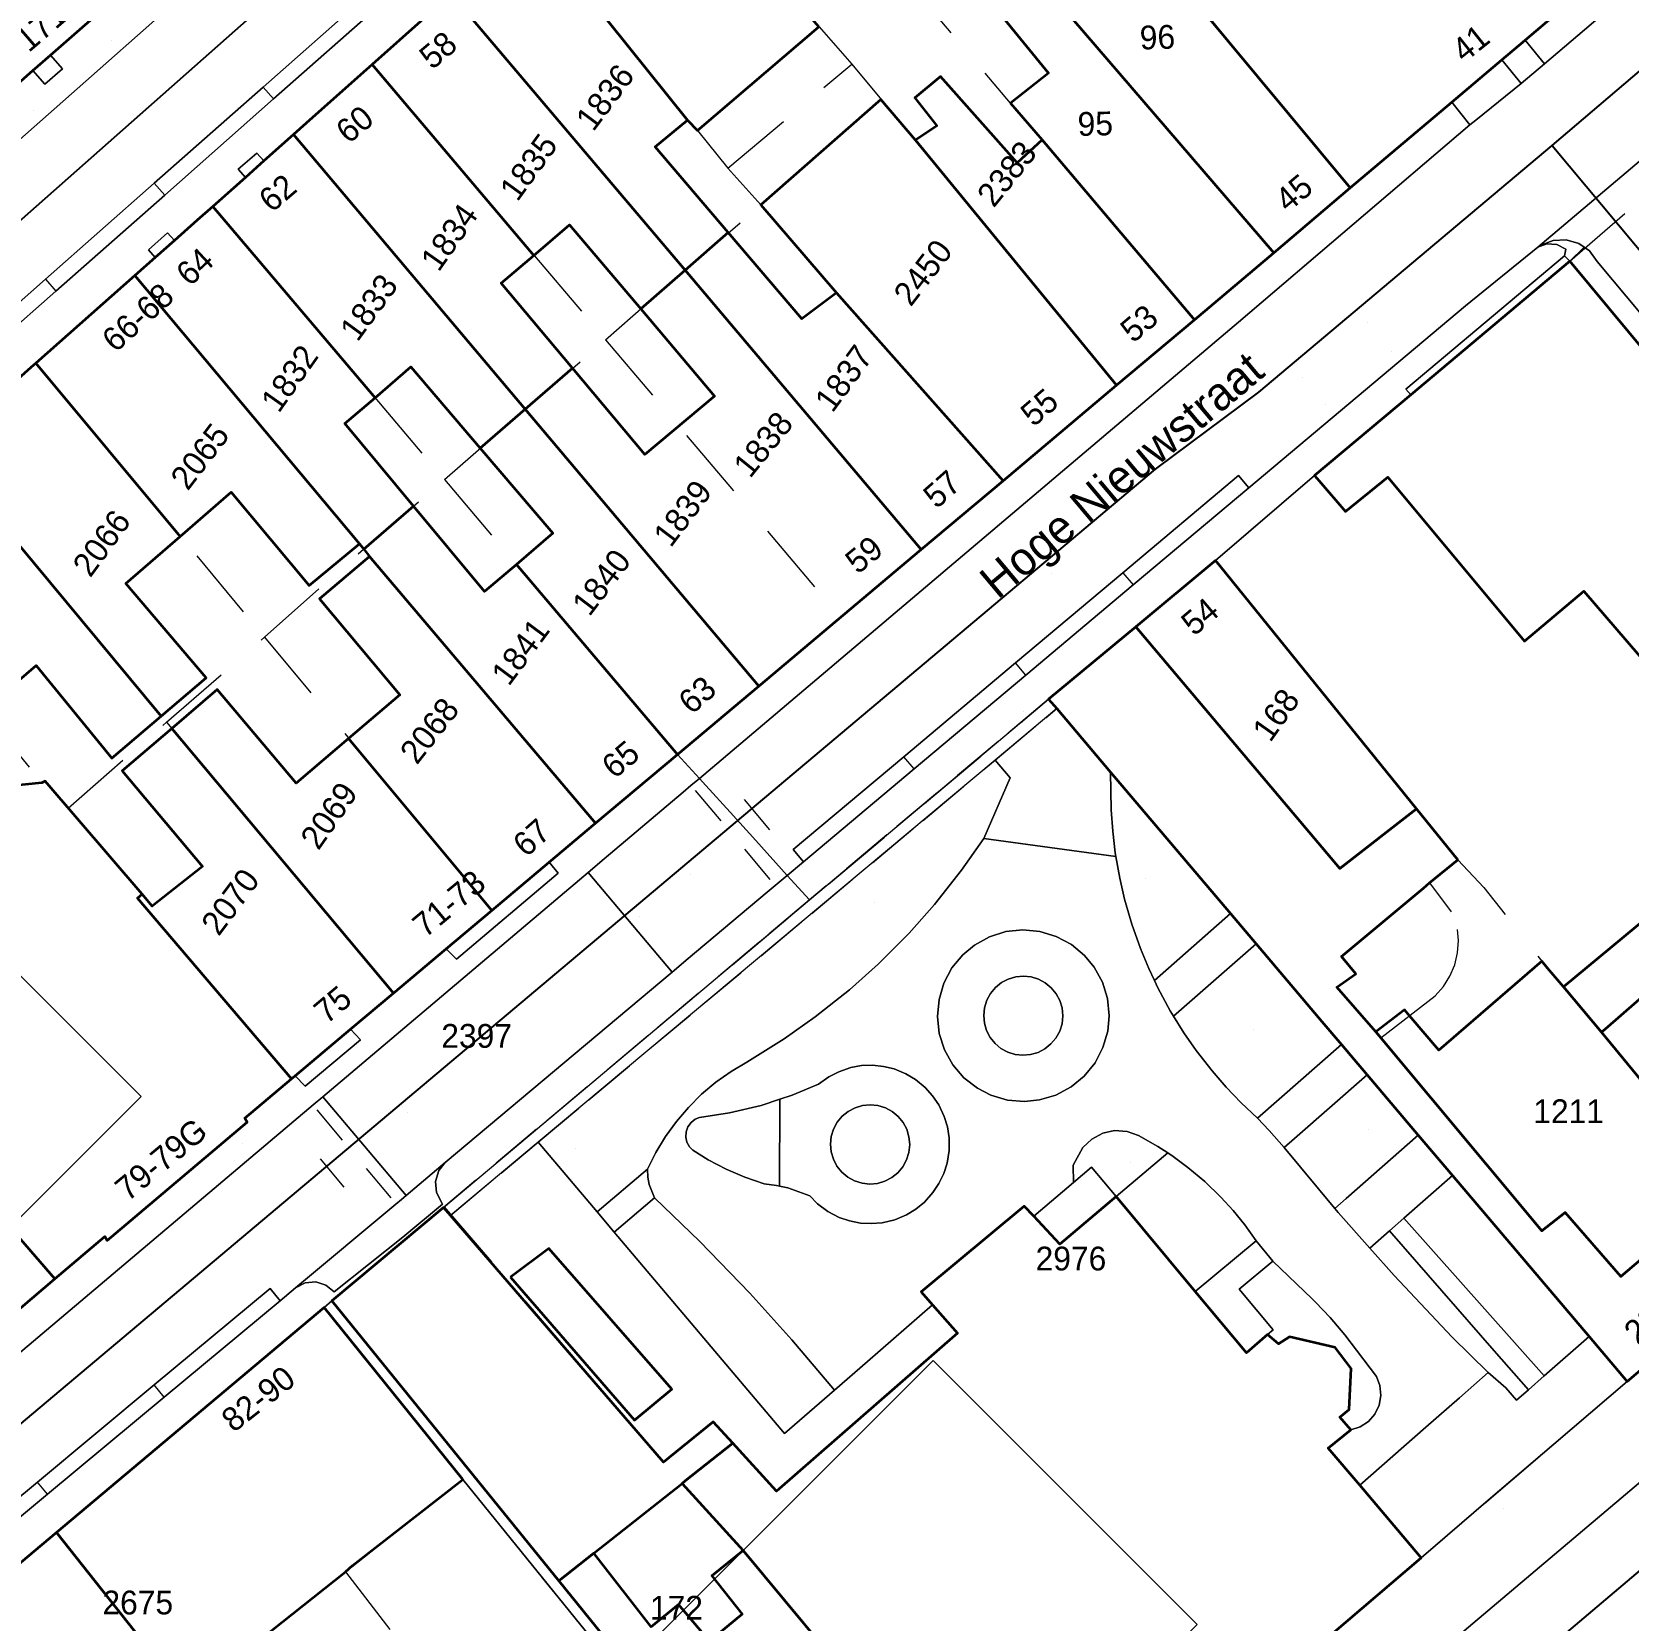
# Model space of a CAD drawing. Header units: metres. Extents: x 0 to 105485, y 0 to 425721.
# Drawn here: x 105068.4 to 105128.8, y 425557.7 to 425617.8 of the extents above; entities that cross this region are included whole.
import ezdxf
from ezdxf.enums import TextEntityAlignment as Align

# ---------------------------------------------------------------- set-up
doc = ezdxf.new("R2010")
doc.units = ezdxf.units.M
doc.header["$MEASUREMENT"] = 0
doc.linetypes.add('IE-TERREINAFSCHEIDING_KUNSTMATIG-SO', pattern=[11, 4, -1, 4, -2])
doc.linetypes.add('KG-PERCEEL-SO', pattern=[19, 5.5, -4, 5.5, -4])
for name, color, linetype, lineweight in [('B-XX-GR-BEPLANTING_CULTUUR_HEESTERS-G', 90, 'Continuous', 18), ('B-XX-GR-BEPLANTING_CULTUUR_ROOS-G', 90, 'Continuous', 18), ('B-XX-GR-BEPLANTING_CULTUUR_VASTE PLANTENVAK-G', 90, 'Continuous', 18), ('B-XX-GR-BOOM-G', 90, 'Continuous', 13), ('B-XX-GR-GROENVOORZIENING-G', 80, 'Continuous', 18), ('B-XX-GR-STRUIK-G', 90, 'Continuous', 13), ('B-XX-IE-MEUBILAIR-G', 7, 'Continuous', 18), ('B-XX-IE-MEUBILAIR_WEGMEUBILAIR-G', 7, 'Continuous', 18), ('B-XX-IE-TERREINAFSCHEIDING_KUNSTMATIG_HEKWERK-G', 20, 'IE-TERREINAFSCHEIDING_KUNSTMATIG-SO', 18), ('B-XX-IE-TERREINAFSCHEIDING_KUNSTMATIG_MUUR-G', 90, 'IE-TERREINAFSCHEIDING_KUNSTMATIG-SO', 18), ('B-XX-KG-GRENS_PERCEEL-G', 150, 'KG-PERCEEL-SO', 18), ('B-XX-KG-GRENS_PERCEEL-T', 150, 'KG-PERCEEL-SO', 18), ('B-XX-OG-BEBOUWING-G', 7, 'Continuous', 35), ('B-XX-OG-BEBOUWING_HUISNUMMER-T', 7, 'Continuous', 18), ('B-XX-OG-BEBOUWING_STRAATNAAM-T', 7, 'Continuous', 18), ('B-XX-OG-BEBOUWING_TRAP-G', 7, 'Continuous', 18), ('B-XX-OG-GRENS-G', 7, 'Continuous', 18), ('B-XX-OG-TERREIN_ERF-G', 7, 'Continuous', 18), ('B-XX-VH-GESLOTENVERHARDING_BETON-G', 10, 'Continuous', 18), ('B-XX-VH-GESLOTENVERHARDING_KUNSTSTOF-G', 10, 'Continuous', 18), ('B-XX-VH-HALFVERHARDING_GRIND-G', 130, 'Continuous', 18), ('B-XX-VH-OPENVERHARDING-G', 90, 'Continuous', 18), ('B-XX-VH-OPENVERHARDING_BETONSTRAATSTEEN-G', 90, 'Continuous', 18), ('B-XX-VH-OPENVERHARDING_TEGEL-G', 90, 'Continuous', 18), ('B-XX-VW-MARKERING-G', 7, 'Continuous', 18)]:
    doc.layers.add(name, color=color, linetype=linetype, lineweight=lineweight)
doc.layers.add('GIS-WEGVAKKEN', color=2, linetype='Continuous')

msp = doc.modelspace()

# ---------------------------------------------------------------- linework, layer by layer
at = {"layer": 'B-XX-GR-BEPLANTING_CULTUUR_HEESTERS-G', "ltscale": 0.5}
for points in [[(105099.332, 425581.545), (105100.414, 425582.511), (105101.584, 425583.685), (105102.547, 425584.769), (105103.574, 425586.07), (105104.414, 425587.273), (105105.414, 425589.567), (105104.841, 425590.236), (105087.539, 425575.772), (105089.772, 425573.131), (105091.681, 425574.745), (105091.995, 425575.376), (105092.359, 425575.979), (105092.772, 425576.551), (105093.229, 425577.087), (105093.729, 425577.585), (105094.268, 425578.039), (105094.842, 425578.449), (105095.439, 425578.806), (105096.848, 425579.679), (105098.034, 425580.514)], [(105110.999, 425575.611), (105110.271, 425576.024), (105109.842, 425576.174), (105109.364, 425576.217), (105108.916, 425576.106), (105108.501, 425575.887), (105108.161, 425575.564), (105107.799, 425574.905), (105107.81, 425574.238), (105108.497, 425574.82), (105109.425, 425573.707), (105111.378, 425575.363)], [(105122.161, 425574.509), (105120.324, 425572.895), (105125.639, 425566.917), (105127.334, 425568.407)]]:
    msp.add_lwpolyline(points, close=True, dxfattribs=at)
at = {"layer": 'B-XX-GR-BEPLANTING_CULTUUR_ROOS-G', "ltscale": 0.5}
for points in [[(105107.38, 425580.853), (105107.295, 425581.134), (105107.157, 425581.393), (105106.971, 425581.62), (105106.744, 425581.807), (105106.486, 425581.946), (105106.205, 425582.032), (105105.913, 425582.061), (105105.621, 425582.033), (105105.34, 425581.949), (105105.081, 425581.812), (105104.853, 425581.627), (105104.666, 425581.401), (105104.526, 425581.143), (105104.439, 425580.862), (105104.409, 425580.571), (105104.436, 425580.278), (105104.519, 425579.997), (105104.655, 425579.737), (105104.84, 425579.509), (105105.065, 425579.321), (105105.323, 425579.18), (105105.603, 425579.093), (105105.895, 425579.061), (105106.187, 425579.087), (105106.469, 425579.17), (105106.729, 425579.305), (105106.958, 425579.489), (105107.146, 425579.714), (105107.288, 425579.971), (105107.376, 425580.251), (105107.409, 425580.561)], [(105101.579, 425575.977), (105101.494, 425576.258), (105101.356, 425576.517), (105101.17, 425576.744), (105100.943, 425576.931), (105100.685, 425577.069), (105100.404, 425577.155), (105100.112, 425577.185), (105099.82, 425577.157), (105099.539, 425577.073), (105099.279, 425576.936), (105099.052, 425576.751), (105098.864, 425576.525), (105098.725, 425576.267), (105098.638, 425575.986), (105098.607, 425575.694), (105098.634, 425575.402), (105098.718, 425575.121), (105098.854, 425574.861), (105099.039, 425574.633), (105099.264, 425574.445), (105099.522, 425574.304), (105099.802, 425574.217), (105100.093, 425574.185), (105100.386, 425574.211), (105100.667, 425574.293), (105100.928, 425574.429), (105101.157, 425574.613), (105101.345, 425574.838), (105101.486, 425575.095), (105101.575, 425575.375), (105101.607, 425575.685)]]:
    msp.add_lwpolyline(points, close=True, dxfattribs=at)
at = {"layer": 'B-XX-GR-BEPLANTING_CULTUUR_VASTE PLANTENVAK-G', "ltscale": 0.5}
for points in [[(105109.218, 425589.779), (105109.241, 425588.359), (105109.298, 425587.544), (105109.395, 425586.733), (105109.42, 425586.59), (105109.564, 425585.767), (105109.748, 425584.971), (105110.019, 425584.028), (105110.346, 425583.104), (105110.659, 425582.349), (105110.873, 425581.896), (105113.754, 425584.428)], [(105117.214, 425580.346), (105114.724, 425583.284), (105111.603, 425580.541), (105111.991, 425579.915), (105112.458, 425579.244), (105113.061, 425578.471), (105113.598, 425577.854), (105113.875, 425577.566), (105114.164, 425577.265), (105114.784, 425576.68), (105117.957, 425579.469)], [(105120.868, 425576.036), (105118.928, 425578.324), (105116.177, 425575.907), (105115.793, 425575.57), (105117.71, 425573.261), (105118.136, 425573.635)], [(105096.685, 425577.393), (105095.989, 425577.164), (105094.788, 425576.878), (105093.643, 425576.7), (105093.488, 425576.637), (105093.327, 425576.516), (105093.208, 425576.354), (105093.138, 425576.165), (105093.124, 425575.965), (105093.168, 425575.768), (105093.265, 425575.592), (105093.394, 425575.461), (105093.974, 425575.103), (105094.658, 425574.745), (105095.366, 425574.439), (105096.096, 425574.186), (105096.56, 425574.13), (105096.678, 425574.104)], [(105113.385, 425573.693), (105112.784, 425574.275), (105112.143, 425574.814), (105111.583, 425575.229), (105111.378, 425575.363), (105109.425, 425573.707), (105112.42, 425570.116), (105114.724, 425572.037), (105114.294, 425572.636), (105113.855, 425573.177)], [(105095.554, 425570.051), (105093.661, 425572.007), (105091.945, 425573.658), (105090.418, 425572.367), (105096.866, 425564.739), (105098.755, 425566.377), (105097.149, 425568.283)], [(105120.324, 425572.895), (105119.781, 425572.418), (105123.744, 425567.871), (105125.037, 425566.388), (105125.639, 425566.917)], [(105116.977, 425569.705), (105116.855, 425569.831), (105115.364, 425571.269), (105114.089, 425570.205), (105115.37, 425568.669), (105115.156, 425568.484), (105115.576, 425568.13), (105115.99, 425568.401), (105117.721, 425567.999), (105118.323, 425567.2), (105118.246, 425565.65), (105117.892, 425565.35), (105118.312, 425564.877), (105118.668, 425564.989), (105118.982, 425565.192), (105119.228, 425565.473), (105119.39, 425565.81), (105119.454, 425566.178), (105119.417, 425566.549), (105119.282, 425566.897), (105119.047, 425567.205), (105118.527, 425567.892), (105118.087, 425568.475), (105117.53, 425569.133)]]:
    msp.add_lwpolyline(points, close=True, dxfattribs=at)
at = {"layer": 'B-XX-GR-BOOM-G', "color": 0, "true_color": 0x604a38}
for points in [[(105110.529, 425585.754, 3.464), (105110.529, 425585.754, 6.264)], [(105100.274, 425584.853, 3.758), (105100.274, 425584.853, 6.558)], [(105114.621, 425580.03, 3.335), (105114.621, 425580.03, 6.135)], [(105119, 425576.233, 3.411), (105119, 425576.233, 6.211)], [(105088.942, 425575.532, 3.637), (105088.942, 425575.532, 6.437)], [(105109.956, 425575.013, 3.392), (105109.956, 425575.013, 6.192)], [(105124.861, 425567.92, 3.135), (105124.861, 425567.92, 5.935)]]:
    msp.add_polyline3d(points, dxfattribs=at)
at = {"layer": 'B-XX-GR-GROENVOORZIENING-G', "ltscale": 0.5}
for points in [[(105109.094, 425581.206), (105108.903, 425581.825), (105108.593, 425582.394), (105108.227, 425582.839), (105107.729, 425583.254), (105107.159, 425583.561), (105106.539, 425583.75), (105105.894, 425583.811), (105105.249, 425583.744), (105104.631, 425583.55), (105104.064, 425583.237), (105103.62, 425582.869), (105103.208, 425582.369), (105102.903, 425581.798), (105102.718, 425581.177), (105102.659, 425580.532), (105102.729, 425579.888), (105102.926, 425579.27), (105103.241, 425578.704), (105103.663, 425578.212), (105104.174, 425577.813), (105104.686, 425577.55), (105105.308, 425577.367), (105105.953, 425577.312), (105106.526, 425577.371), (105107.147, 425577.556), (105107.718, 425577.862), (105108.218, 425578.274), (105108.626, 425578.778), (105108.925, 425579.352), (105109.105, 425579.975), (105109.159, 425580.561)], [(105107.376, 425580.251), (105107.288, 425579.971), (105107.146, 425579.714), (105106.958, 425579.489), (105106.729, 425579.305), (105106.469, 425579.17), (105106.187, 425579.087), (105105.895, 425579.061), (105105.603, 425579.093), (105105.323, 425579.18), (105105.065, 425579.321), (105104.84, 425579.509), (105104.655, 425579.737), (105104.519, 425579.997), (105104.436, 425580.278), (105104.409, 425580.571), (105104.439, 425580.862), (105104.526, 425581.143), (105104.666, 425581.401), (105104.853, 425581.627), (105105.081, 425581.812), (105105.34, 425581.949), (105105.621, 425582.033), (105105.913, 425582.061), (105106.205, 425582.032), (105106.486, 425581.946), (105106.744, 425581.807), (105106.971, 425581.62), (105107.157, 425581.393), (105107.295, 425581.134), (105107.38, 425580.853), (105107.409, 425580.561)], [(105102.717, 425574.204), (105102.896, 425574.579), (105103.022, 425574.975), (105103.098, 425575.453), (105103.097, 425575.937), (105103.033, 425576.348), (105102.914, 425576.746), (105102.706, 425577.184), (105102.475, 425577.528), (105102.197, 425577.837), (105101.824, 425578.146), (105101.467, 425578.359), (105101.019, 425578.543), (105100.616, 425578.642), (105100.202, 425578.684), (105099.787, 425578.668), (105099.378, 425578.595), (105098.919, 425578.44), (105098.55, 425578.249), (105098.158, 425577.965), (105097.161, 425577.55), (105096.685, 425577.393), (105096.678, 425574.104), (105096.995, 425574.036), (105097.83, 425573.733), (105098.121, 425573.437), (105098.509, 425573.146), (105098.938, 425572.922), (105099.331, 425572.787), (105099.739, 425572.708), (105100.153, 425572.685), (105100.567, 425572.72), (105101.039, 425572.833), (105101.485, 425573.02), (105101.84, 425573.236), (105102.162, 425573.499), (105102.487, 425573.858)], [(105100.386, 425574.211), (105100.093, 425574.185), (105099.802, 425574.217), (105099.522, 425574.304), (105099.264, 425574.445), (105099.039, 425574.633), (105098.854, 425574.861), (105098.718, 425575.121), (105098.634, 425575.402), (105098.607, 425575.694), (105098.638, 425575.986), (105098.725, 425576.267), (105098.864, 425576.525), (105099.052, 425576.751), (105099.279, 425576.936), (105099.539, 425577.073), (105099.82, 425577.157), (105100.112, 425577.185), (105100.404, 425577.155), (105100.685, 425577.069), (105100.943, 425576.931), (105101.17, 425576.744), (105101.356, 425576.517), (105101.494, 425576.258), (105101.579, 425575.977), (105101.607, 425575.685), (105101.575, 425575.375), (105101.486, 425575.095), (105101.345, 425574.838), (105101.157, 425574.613), (105100.928, 425574.429), (105100.667, 425574.293)], [(105119.781, 425572.418), (105119.032, 425571.76), (105119.959, 425570.715), (105122.156, 425568.39), (105123.513, 425567.046), (105124.184, 425566.463), (105124.587, 425565.993), (105125.037, 425566.388), (105123.744, 425567.871)]]:
    msp.add_lwpolyline(points, close=True, dxfattribs=at)
at = {"layer": 'B-XX-GR-STRUIK-G', "ltscale": 0.5}
for points in [[(105069.07, 425616.934), (105068.405, 425616.35), (105068.857, 425615.835), (105069.522, 425616.42)], [(105073.763, 425609.92), (105073.507, 425610.207), (105072.775, 425609.563), (105073.035, 425609.271)], [(105087.96, 425586.375), (105085.783, 425584.545), (105084.054, 425583.091), (105084.439, 425582.697), (105088.296, 425585.961)], [(105080.435, 425580.049), (105078.331, 425578.28), (105078.709, 425577.887), (105080.81, 425579.641)]]:
    msp.add_lwpolyline(points, close=True, dxfattribs=at)
at = {"layer": 'B-XX-IE-MEUBILAIR-G', "color": 0, "true_color": 0x604a38}
for points in [[(105071.398, 425617.479, 3.639), (105071.398, 425617.479, 6.639)], [(105124.79, 425615.882, 3.297), (105124.79, 425615.882, 4.797)], [(105068.442, 425614.845, 3.763), (105068.442, 425614.845, 6.763)], [(105126.034, 425613.444, 3.324), (105126.034, 425613.444, 4.824)], [(105124.863, 425609.247, 3.26), (105124.863, 425609.247, 4.76)], [(105114.062, 425606.819, 3.335), (105114.062, 425606.819, 4.835)], [(105118.938, 425606.802, 3.322), (105118.938, 425606.802, 6.322)], [(105119.838, 425605.73, 3.371), (105119.838, 425605.73, 6.371)], [(105116.489, 425604.745, 3.315), (105116.489, 425604.745, 6.315)], [(105117.357, 425603.712, 3.327), (105117.357, 425603.712, 6.327)], [(105117.26, 425602.894, 3.32), (105117.26, 425602.894, 4.82)], [(105104.548, 425598.792, 3.46), (105104.548, 425598.792, 4.96)], [(105106.879, 425594.18, 3.477), (105106.879, 425594.18, 4.977)], [(105105.914, 425592.092, 3.454), (105105.914, 425592.092, 4.954)], [(105090.998, 425587.309, 3.666), (105090.998, 425587.309, 5.166)], [(105091.357, 425584.325, 3.634), (105091.357, 425584.325, 5.134)], [(105086.032, 425584.103, 3.742), (105086.032, 425584.103, 5.242)], [(105094.379, 425583.696, 3.624), (105094.379, 425583.696, 5.124)], [(105081.859, 425579.579, 3.731), (105081.859, 425579.579, 5.231)], [(105076.33, 425575.73, 3.735), (105076.33, 425575.73, 5.235)], [(105076.042, 425575.068, 3.761), (105076.042, 425575.068, 6.761)], [(105082.616, 425573.817, 3.631), (105082.616, 425573.817, 5.131)], [(105070.156, 425563.443, 3.88), (105070.156, 425563.443, 5.38)], [(105124.111, 425561.906, 2.965), (105124.111, 425561.906, 5.965)]]:
    msp.add_polyline3d(points, dxfattribs=at)
at = {"layer": 'B-XX-IE-MEUBILAIR_WEGMEUBILAIR-G', "color": 0, "true_color": 0x604a38}
for points in [[(105106.98, 425597.304, 3.471), (105106.98, 425597.304, 4.971)], [(105093.3, 425585.9, 3.633), (105093.3, 425585.9, 5.133)], [(105086.678, 425580.7, 3.673), (105086.678, 425580.7, 5.173)], [(105082.6, 425576.9, 3.713), (105082.6, 425576.9, 5.213)]]:
    msp.add_polyline3d(points, dxfattribs=at)
at = {"layer": 'B-XX-IE-TERREINAFSCHEIDING_KUNSTMATIG_HEKWERK-G', "ltscale": 0.5, "flags": 128}
for points in [[(105093.486, 425589.088), (105094.451, 425587.939)], [(105095.338, 425588.749), (105096.302, 425587.6)], [(105095.351, 425586.866), (105096.315, 425585.718)], [(105079.156, 425576.996), (105080.121, 425575.847)], [(105079.278, 425575.14), (105080.178, 425574.067)], [(105081.021, 425574.775), (105081.953, 425573.664)]]:
    msp.add_lwpolyline(points, dxfattribs=at)
at = {"layer": 'B-XX-IE-TERREINAFSCHEIDING_KUNSTMATIG_HEKWERK-G', "color": 0, "ltscale": 0.5, "true_color": 0x8c7868}
for points in [[(105093.486, 425589.088, 3.621), (105094.451, 425587.939, 3.598)], [(105095.338, 425588.749, 3.59), (105096.302, 425587.6, 3.575)], [(105095.351, 425586.866, 3.624), (105096.315, 425585.718, 3.617)], [(105079.156, 425576.996, 3.754), (105080.121, 425575.847, 3.719)], [(105079.278, 425575.14, 3.717), (105080.178, 425574.067, 3.679)], [(105081.021, 425574.775, 3.701), (105081.953, 425573.664, 3.628)]]:
    msp.add_polyline3d(points, dxfattribs=at)
at = {"layer": 'B-XX-IE-TERREINAFSCHEIDING_KUNSTMATIG_MUUR-G', "ltscale": 0.5}
msp.add_lwpolyline([(105104.841, 425590.236), (105107.176, 425592.188), (105106.869, 425592.55), (105097.814, 425584.943), (105083.952, 425573.298), (105084.215, 425572.993), (105087.539, 425575.772)], close=True, dxfattribs=at)
at = {"layer": 'B-XX-KG-GRENS_PERCEEL-G', "ltscale": 0.5, "flags": 128}
for points in [[(105087.235, 425621.913), (105093.19, 425614.476), (105093.574, 425614.079), (105094.724, 425612.658)], [(105104.782, 425621.79), (105115.4, 425609.453)], [(105111.439, 425620.197), (105118.296, 425611.904)], [(105112.394, 425606.916), (105105.431, 425615.123), (105101.861, 425619.348), (105102.171, 425619.61)], [(105081.254, 425616.589), (105084.249, 425619.255)], [(105084.249, 425619.255), (105093.1, 425608.791)], [(105118.296, 425611.904), (105126.586, 425618.921)], [(105067.618, 425615.658), (105070.746, 425618.407)], [(105098.179, 425618.015), (105099.418, 425616.599)], [(105078.269, 425613.931), (105081.254, 425616.589)], [(105081.254, 425616.589), (105090.09, 425606.162)], [(105094.724, 425612.658), (105099.418, 425616.599)], [(105099.418, 425616.599), (105103.988, 425611.086), (105109.444, 425604.436)], [(105075.212, 425611.21), (105078.269, 425613.931)], [(105078.269, 425613.931), (105087.04, 425603.531)], [(105094.724, 425612.658), (105095.965, 425611.265)], [(105126.611, 425609.136), (105130.129, 425612.202)], [(105115.4, 425609.453), (105118.296, 425611.904)], [(105072.27, 425608.59), (105075.212, 425611.21)], [(105075.212, 425611.21), (105083.992, 425600.862)], [(105093.1, 425608.791), (105095.965, 425611.265)], [(105095.965, 425611.265), (105098.831, 425607.933)], [(105112.394, 425606.916), (105113.635, 425607.959), (105115.4, 425609.453)], [(105116.941, 425601.016), (105126.611, 425609.136)], [(105126.611, 425609.136), (105138.522, 425594.792), (105138.908, 425594.885), (105139.51, 425594.205), (105139.454, 425593.728), (105144.958, 425587.103), (105145.375, 425587.107), (105145.946, 425586.426), (105145.89, 425586.009), (105148.297, 425583.111)], [(105068.523, 425605.267), (105069.97, 425606.543), (105072.27, 425608.59)], [(105072.27, 425608.59), (105080.921, 425598.229)], [(105090.09, 425606.162), (105093.1, 425608.791)], [(105093.1, 425608.791), (105102.043, 425598.214)], [(105098.831, 425607.933), (105105.143, 425600.82)], [(105109.444, 425604.436), (105112.394, 425606.916)], [(105087.04, 425603.531), (105090.09, 425606.162)], [(105090.09, 425606.162), (105098.984, 425595.642)], [(105064.84, 425602.02), (105068.523, 425605.267)], [(105068.523, 425605.267), (105077.175, 425594.897)], [(105105.143, 425600.82), (105109.444, 425604.436)], [(105083.992, 425600.862), (105087.04, 425603.531)], [(105087.04, 425603.531), (105095.895, 425593.045)], [(105064.84, 425602.02), (105073.459, 425591.672)], [(105080.921, 425598.229), (105083.992, 425600.862)], [(105083.992, 425600.862), (105092.816, 425590.457)], [(105102.043, 425598.214), (105105.143, 425600.82)], [(105113.186, 425597.798), (105116.941, 425601.016)], [(105077.175, 425594.897), (105080.921, 425598.229)], [(105080.921, 425598.229), (105089.711, 425587.847)], [(105098.984, 425595.642), (105102.043, 425598.214)], [(105110.168, 425595.291), (105113.186, 425597.798)], [(105113.186, 425597.798), (105120.802, 425588.395)], [(105095.895, 425593.045), (105098.984, 425595.642)], [(105106.869, 425592.55), (105110.168, 425595.291)], [(105110.168, 425595.291), (105117.898, 425586.135), (105120.802, 425588.395)], [(105073.459, 425591.672), (105077.175, 425594.897)], [(105077.175, 425594.897), (105085.783, 425584.545)], [(105092.816, 425590.457), (105095.895, 425593.045)], [(105083.981, 425573.323), (105106.869, 425592.55)], [(105066.51, 425592.09), (105068.748, 425589.384), (105068.867, 425589.443), (105069.741, 425588.425)], [(105069.741, 425588.425), (105073.459, 425591.672)], [(105073.459, 425591.672), (105082.056, 425581.411)], [(105089.711, 425587.847), (105092.816, 425590.457)], [(105069.741, 425588.425), (105072.538, 425585.167)], [(105120.802, 425588.395), (105122.362, 425586.469)], [(105085.783, 425584.545), (105089.711, 425587.847)], [(105122.362, 425586.469), (105121.297, 425585.597), (105122.226, 425584.325)], [(105122.362, 425586.469), (105123.354, 425585.412), (105125.55, 425582.625)], [(105072.538, 425585.167), (105072.36, 425585.011), (105078.201, 425578.171)], [(105082.056, 425581.411), (105085.783, 425584.545)], [(105121.511, 425581.311), (105121.819, 425581.662), (105122.067, 425582.057), (105122.247, 425582.488), (105122.355, 425582.943), (105122.387, 425583.408), (105122.344, 425583.873), (105122.226, 425584.325)], [(105125.55, 425582.625), (105126.362, 425581.649)], [(105078.201, 425578.171), (105082.056, 425581.411)], [(105119.451, 425579.722), (105121.511, 425581.311)], [(105126.362, 425581.649), (105127.806, 425579.934)], [(105119.451, 425579.722), (105125.546, 425572.411), (105126.433, 425573.103), (105128.538, 425570.679), (105129.632, 425571.611), (105131.715, 425569.213)], [(105127.806, 425579.934), (105134.604, 425571.682)], [(105066.739, 425568.474), (105071.131, 425572.201), (105071.221, 425572.052), (105076.515, 425576.529), (105076.425, 425576.678), (105078.201, 425578.171)], [(105079.411, 425569.491), (105083.981, 425573.323)], [(105083.981, 425573.323), (105092.928, 425562.91), (105095.302, 425560.309), (105106.161, 425547.216)], [(105061.979, 425554.838), (105074.002, 425564.957), (105079.411, 425569.491)], [(105079.411, 425569.491), (105084.679, 425562.99)], [(105128.778, 425566.704), (105131.715, 425569.213)], [(105106.161, 425547.216), (105106.278, 425547.327), (105106.428, 425547.239), (105107.02, 425547.661), (105106.84, 425547.868), (105111.749, 425551.929), (105111.899, 425551.87), (105112.372, 425552.291), (105112.491, 425552.262), (105115.004, 425554.397), (105114.824, 425554.634), (105115.475, 425555.146), (105115.355, 425555.234), (105128.778, 425566.704)], [(105080.241, 425559.499), (105084.679, 425562.99)], [(105084.679, 425562.99), (105100.562, 425543.389)], [(105077.348, 425557.202), (105080.241, 425559.499)], [(105080.241, 425559.499), (105086.894, 425550.859), (105095.498, 425540.21)]]:
    msp.add_lwpolyline(points, dxfattribs=at)
at = {"layer": 'B-XX-OG-BEBOUWING-G', "ltscale": 0.5}
for points in [[(105113.291, 425634.439), (105109.008, 425630.767), (105116.172, 425621.933), (105112.484, 425618.888), (105118.293, 425611.907), (105122.132, 425615.155), (105124.036, 425616.766), (105124.916, 425617.511), (105126.585, 425618.923)], [(105064.611, 425626.206), (105063.117, 425624.939), (105060.908, 425627.586), (105059.84, 425628.863), (105058.303, 425627.599), (105058.764, 425626.987), (105067.618, 425615.658), (105068.405, 425616.35), (105069.07, 425616.934), (105070.683, 425618.352), (105070.746, 425618.407)], [(105091.501, 425625.711), (105087.622, 425622.258), (105087.235, 425621.913), (105093.19, 425614.476), (105093.577, 425614.09), (105098.163, 425618.013)], [(105087.235, 425621.913), (105086.937, 425621.647), (105085.716, 425620.56), (105085.043, 425619.961), (105084.249, 425619.255), (105093.1, 425608.789), (105094.736, 425610.217), (105091.97, 425613.462), (105093.19, 425614.476)], [(105112.484, 425618.888), (105111.439, 425620.197), (105109.982, 425618.974), (105108.041, 425621.264), (105106.429, 425619.879), (105115.397, 425609.457), (105118.293, 425611.907)], [(105112.394, 425606.916), (105115.397, 425609.457), (105106.429, 425619.879), (105104.948, 425618.607), (105106.859, 425616.258), (105105.431, 425615.123), (105106.625, 425613.725)], [(105084.249, 425619.255), (105081.254, 425616.589), (105087.377, 425609.354), (105088.728, 425610.507), (105091.423, 425607.326), (105093.1, 425608.789)], [(105081.254, 425616.589), (105081.019, 425616.379), (105078.988, 425614.571), (105078.269, 425613.93), (105087.046, 425603.531), (105088.835, 425605.082), (105086.141, 425608.298), (105087.377, 425609.354)], [(105106.625, 425613.725), (105105.673, 425612.86), (105102.778, 425616.131), (105101.796, 425615.325), (105102.632, 425614.255), (105101.829, 425613.717), (105109.444, 425604.436), (105112.394, 425606.916)], [(105101.829, 425613.717), (105100.516, 425615.264), (105095.965, 425611.264), (105098.831, 425607.933), (105105.143, 425600.82), (105109.444, 425604.436)], [(105078.269, 425613.93), (105077.148, 425612.932), (105076.449, 425612.31), (105076.007, 425611.917), (105075.212, 425611.21), (105081.359, 425603.964), (105082.721, 425605.135), (105085.344, 425602.056), (105087.046, 425603.531)], [(105075.212, 425611.21), (105074.63, 425610.691), (105073.763, 425609.92), (105073.035, 425609.271), (105072.27, 425608.59), (105080.766, 425598.43), (105080.93, 425598.229), (105082.815, 425599.863), (105080.222, 425602.986), (105081.359, 425603.964)], [(105098.831, 425607.933), (105097.522, 425606.948), (105094.736, 425610.217), (105093.1, 425608.789), (105102.043, 425598.214), (105105.143, 425600.82)], [(105072.27, 425608.59), (105068.517, 425605.274), (105073.982, 425598.714), (105075.908, 425600.387), (105078.863, 425596.848), (105080.766, 425598.43)], [(105102.043, 425598.214), (105093.1, 425608.789), (105091.423, 425607.326), (105094.22, 425604.023), (105091.573, 425601.814), (105088.835, 425605.082), (105087.046, 425603.531), (105095.895, 425593.045)], [(105068.517, 425605.274), (105068.328, 425605.107), (105066.521, 425603.511), (105064.837, 425602.023), (105073.267, 425591.906), (105074.967, 425593.356), (105071.922, 425596.925), (105073.982, 425598.714)], [(105087.046, 425603.531), (105085.344, 425602.056), (105088.093, 425598.83), (105086.713, 425597.652), (105092.816, 425590.457), (105095.895, 425593.045)], [(105064.837, 425602.023), (105060.944, 425598.583), (105061.051, 425598.458), (105061.806, 425597.576), (105063.806, 425595.243), (105066.484, 425592.064), (105066.51, 425592.09), (105068.532, 425593.821), (105071.398, 425590.312), (105073.267, 425591.906)], [(105081.154, 425597.954), (105089.711, 425587.847), (105092.816, 425590.457), (105086.713, 425597.652), (105085.506, 425596.621), (105082.815, 425599.863), (105080.93, 425598.229)], [(105081.154, 425597.954), (105079.251, 425596.342), (105082.295, 425592.713), (105080.355, 425591.061), (105085.783, 425584.545), (105087.96, 425586.375), (105089.711, 425587.847)], [(105113.361, 425597.581), (105113.186, 425597.798), (105110.168, 425595.291), (105117.898, 425586.135), (105120.802, 425588.395)], [(105080.355, 425591.061), (105078.369, 425589.37), (105075.385, 425592.91), (105073.659, 425591.436), (105082.056, 425581.411), (105084.054, 425583.091), (105085.783, 425584.545)], [(105073.659, 425591.436), (105071.786, 425589.836), (105074.83, 425586.207), (105072.926, 425584.714), (105072.538, 425585.167), (105072.36, 425585.011), (105078.201, 425578.171), (105078.331, 425578.28), (105080.435, 425580.049), (105082.056, 425581.411)], [(105078.201, 425578.171), (105072.36, 425585.011), (105072.538, 425585.167), (105068.867, 425589.443), (105068.748, 425589.384), (105066.753, 425589.172), (105065.414, 425588.127), (105065.001, 425586.101), (105065.269, 425585.744), (105063.99, 425584.758), (105063.781, 425584.996), (105061.816, 425584.933), (105060.507, 425584.008), (105060.034, 425581.922), (105060.332, 425581.595), (105059.954, 425581.298), (105069.238, 425570.595), (105071.131, 425572.201), (105071.221, 425572.052), (105076.515, 425576.529), (105076.425, 425576.678)], [(105125.55, 425582.625), (105121.648, 425579.257), (105120.535, 425580.558), (105120.343, 425580.783), (105119.26, 425579.952), (105125.546, 425572.411), (105126.433, 425573.103), (105128.538, 425570.679), (105129.632, 425571.611), (105131.715, 425569.213), (105134.604, 425571.682), (105130.154, 425577.084), (105127.806, 425579.934), (105126.362, 425581.649), (105125.766, 425582.366)], [(105069.238, 425570.595), (105059.954, 425581.298), (105057.438, 425579.317), (105060.109, 425576.127), (105066.739, 425568.474)], [(105092.986, 425562.847), (105093.11, 425562.945), (105094.906, 425564.366), (105094.16, 425565.183), (105092.504, 425563.828), (105092.284, 425563.655), (105084.215, 425572.993), (105083.952, 425573.298), (105079.726, 425569.756), (105088.321, 425559.155), (105089.645, 425560.203)], [(105086.491, 425570.658), (105091.182, 425565.248), (105092.601, 425566.421), (105087.942, 425571.742)], [(105080.241, 425559.499), (105080.507, 425559.74), (105084.679, 425562.99), (105079.431, 425569.509), (105069.297, 425560.99), (105074.244, 425554.739)], [(105074.244, 425554.739), (105069.297, 425560.99), (105061.979, 425554.838), (105060.451, 425553.134), (105064.265, 425546.98), (105072.431, 425553.3)]]:
    msp.add_lwpolyline(points, close=True, dxfattribs=at)
for points in [[(105138.522, 425594.792), (105126.611, 425609.136), (105120.581, 425604.072), (105116.941, 425601.016), (105117.113, 425600.816), (105118.114, 425599.656), (105119.711, 425600.949), (105124.884, 425594.739), (105127.132, 425596.633), (105131.672, 425591.371)], [(105129.632, 425571.611), (105128.538, 425570.679), (105126.433, 425573.103), (105125.546, 425572.411), (105119.26, 425579.952), (105117.786, 425581.637), (105118.497, 425582.149), (105117.955, 425582.8), (105121.061, 425585.387), (105121.297, 425585.597), (105122.362, 425586.469), (105120.802, 425588.395), (105117.898, 425586.135), (105110.168, 425595.291), (105106.869, 425592.55), (105107.176, 425592.188), (105109.218, 425589.779), (105113.754, 425584.428), (105114.724, 425583.284), (105117.214, 425580.346), (105117.957, 425579.469), (105118.442, 425578.897), (105118.928, 425578.324), (105120.868, 425576.036), (105122.161, 425574.509), (105127.334, 425568.407), (105128.778, 425566.704), (105131.715, 425569.213)], [(105130.414, 425585.017), (105126.362, 425581.649), (105127.806, 425579.934), (105127.953, 425580.062), (105133.394, 425584.804)], [(105115.355, 425555.234), (105120.972, 425560.034), (105120.913, 425560.104), (105118.65, 425562.774), (105117.454, 425564.185), (105118.312, 425564.877), (105117.892, 425565.35), (105118.246, 425565.65), (105118.323, 425567.2), (105117.721, 425567.999), (105115.99, 425568.401), (105115.576, 425568.13), (105115.156, 425568.484), (105114.358, 425567.792), (105112.42, 425570.116), (105109.425, 425573.707), (105107.296, 425571.902), (105106.306, 425572.962), (105105.944, 425573.35), (105102.04, 425570.102), (105102.472, 425569.613), (105103.423, 425568.535), (105096.564, 425562.553), (105094.906, 425564.366), (105093.11, 425562.945), (105092.986, 425562.847), (105095.302, 425560.309), (105106.175, 425547.229)], [(105106.175, 425547.229), (105095.302, 425560.309), (105094.119, 425559.346), (105095.262, 425557.897), (105094.02, 425556.874), (105092.847, 425558.264), (105091.812, 425557.421), (105089.645, 425560.203), (105088.321, 425559.155), (105090.671, 425556.257)]]:
    msp.add_lwpolyline(points, dxfattribs=at)
at = {"layer": 'B-XX-OG-BEBOUWING_TRAP-G', "ltscale": 0.5}
msp.add_lwpolyline([(105124.916, 425617.511), (105124.036, 425616.766), (105124.766, 425615.861), (105125.645, 425616.609)], close=True, dxfattribs=at)
at = {"layer": 'B-XX-OG-GRENS-G'}
for points in [[(105062.5, 425587.5, 4.043), (105072.5, 425577.5, 3.919), (105067.5, 425572.5, 3.988), (105057.5, 425582.5, 4.085)], [(105102.5, 425567.5, 3.321), (105112.5, 425557.5, 3.164), (105107.5, 425552.5, 3.132), (105102.5, 425547.5, 3.044), (105097.5, 425542.5, 2.927), (105087.5, 425552.5, 3.053), (105097.5, 425562.5, 3.403)]]:
    msp.add_polyline3d(points, close=True, dxfattribs=at)
at = {"layer": 'B-XX-OG-TERREIN_ERF-G', "ltscale": 0.5}
for points in [[(105098.163, 425618.013), (105093.577, 425614.09), (105093.19, 425614.476), (105091.97, 425613.462), (105094.736, 425610.217), (105097.522, 425606.948), (105098.831, 425607.933), (105095.965, 425611.264), (105100.516, 425615.264), (105101.829, 425613.717), (105102.632, 425614.255), (105101.796, 425615.325), (105102.778, 425616.131), (105105.673, 425612.86), (105106.625, 425613.725), (105105.431, 425615.123), (105106.859, 425616.258), (105104.948, 425618.607)], [(105131.672, 425591.371), (105127.132, 425596.633), (105124.884, 425594.739), (105119.711, 425600.949), (105118.114, 425599.656), (105117.113, 425600.816), (105116.941, 425601.016), (105113.186, 425597.798), (105113.361, 425597.581), (105120.802, 425588.395), (105122.362, 425586.469), (105121.297, 425585.597), (105121.061, 425585.387), (105117.955, 425582.8), (105118.497, 425582.149), (105117.786, 425581.637), (105119.26, 425579.952), (105120.343, 425580.783), (105120.535, 425580.558), (105121.648, 425579.257), (105125.55, 425582.625), (105125.766, 425582.366), (105126.362, 425581.649), (105130.414, 425585.017)], [(105066.753, 425589.172), (105068.748, 425589.384), (105068.867, 425589.443), (105072.538, 425585.167), (105072.926, 425584.714), (105074.83, 425586.207), (105071.786, 425589.836), (105073.659, 425591.436), (105075.385, 425592.91), (105078.369, 425589.37), (105080.355, 425591.061), (105082.295, 425592.713), (105079.251, 425596.342), (105081.154, 425597.954), (105080.93, 425598.229), (105080.766, 425598.43), (105078.863, 425596.848), (105075.908, 425600.387), (105073.982, 425598.714), (105071.922, 425596.925), (105074.967, 425593.356), (105073.267, 425591.906), (105071.398, 425590.312), (105068.532, 425593.821), (105066.51, 425592.09)]]:
    msp.add_lwpolyline(points, dxfattribs=at)
for points in [[(105088.728, 425610.507), (105087.377, 425609.354), (105086.141, 425608.298), (105088.835, 425605.082), (105091.573, 425601.814), (105094.22, 425604.023), (105091.423, 425607.326)], [(105085.344, 425602.056), (105082.721, 425605.135), (105081.359, 425603.964), (105080.222, 425602.986), (105082.815, 425599.863), (105085.506, 425596.621), (105086.713, 425597.652), (105088.093, 425598.83)], [(105134.604, 425571.682), (105134.762, 425571.814), (105140.312, 425576.464), (105135.778, 425581.93), (105133.394, 425584.804), (105127.953, 425580.062), (105127.806, 425579.934), (105130.154, 425577.084)], [(105079.726, 425569.756), (105079.431, 425569.509), (105084.679, 425562.99), (105090.335, 425556.01), (105090.671, 425556.257), (105088.321, 425559.155)], [(105090.335, 425556.01), (105084.679, 425562.99), (105080.507, 425559.74), (105080.241, 425559.499), (105074.244, 425554.739), (105072.431, 425553.3), (105077.86, 425544.948), (105078.26, 425545.209), (105086.894, 425550.859), (105085.607, 425552.531)], [(105095.302, 425560.309), (105092.986, 425562.847), (105089.645, 425560.203), (105091.812, 425557.421), (105092.847, 425558.264), (105094.02, 425556.874), (105095.262, 425557.897), (105094.119, 425559.346)]]:
    msp.add_lwpolyline(points, close=True, dxfattribs=at)
at = {"layer": 'B-XX-VH-GESLOTENVERHARDING_BETON-G', "ltscale": 0.5}
for points in [[(105124.766, 425615.861), (105124.036, 425616.766), (105122.132, 425615.155), (105122.825, 425614.296), (105123.041, 425614.48)], [(105126.611, 425609.136), (105126.401, 425609.342), (105120.398, 425604.29), (105120.581, 425604.072)]]:
    msp.add_lwpolyline(points, close=True, dxfattribs=at)
at = {"layer": 'B-XX-VH-GESLOTENVERHARDING_KUNSTSTOF-G', "ltscale": 0.5}
for points in [[(105093.644, 425589.548), (105093.325, 425589.278), (105093.026, 425589.025), (105090.041, 425586.501), (105089.43, 425585.985), (105092.61, 425582.211), (105093.223, 425582.725), (105096.21, 425585.234), (105096.516, 425585.491), (105096.971, 425585.873), (105095.776, 425587.194), (105094.807, 425588.264), (105093.884, 425589.283)], [(105089.43, 425585.985), (105079.381, 425577.488), (105082.54, 425573.753), (105084.019, 425574.995), (105092.61, 425582.211)]]:
    msp.add_lwpolyline(points, close=True, dxfattribs=at)
at = {"layer": 'B-XX-VH-HALFVERHARDING_GRIND-G', "ltscale": 0.5}
for points in [[(105109.564, 425585.767), (105109.42, 425586.59), (105104.414, 425587.273), (105103.574, 425586.07), (105102.547, 425584.769), (105101.584, 425583.685), (105100.414, 425582.511), (105099.332, 425581.545), (105098.034, 425580.514), (105096.848, 425579.679), (105095.439, 425578.806), (105094.842, 425578.449), (105094.268, 425578.039), (105093.729, 425577.585), (105093.229, 425577.087), (105092.772, 425576.551), (105092.359, 425575.979), (105091.995, 425575.376), (105091.681, 425574.745), (105091.688, 425574.444), (105091.736, 425574.171), (105091.945, 425573.658), (105093.661, 425572.007), (105095.554, 425570.051), (105097.149, 425568.283), (105098.755, 425566.377), (105100.013, 425567.468), (105102.472, 425569.613), (105102.04, 425570.102), (105105.944, 425573.35), (105106.306, 425572.962), (105107.81, 425574.238), (105107.799, 425574.905), (105108.161, 425575.564), (105108.501, 425575.887), (105108.916, 425576.106), (105109.364, 425576.217), (105109.842, 425576.174), (105110.271, 425576.024), (105110.999, 425575.611), (105111.378, 425575.363), (105111.583, 425575.229), (105112.143, 425574.814), (105112.784, 425574.275), (105113.385, 425573.693), (105113.855, 425573.177), (105114.294, 425572.636), (105114.724, 425572.037), (105115.364, 425571.269), (105116.855, 425569.831), (105116.977, 425569.705), (105117.53, 425569.133), (105118.087, 425568.475), (105118.527, 425567.892), (105119.047, 425567.205), (105119.282, 425566.897), (105119.417, 425566.549), (105119.454, 425566.178), (105119.39, 425565.81), (105119.228, 425565.473), (105118.982, 425565.192), (105118.668, 425564.989), (105118.312, 425564.877), (105117.454, 425564.185), (105118.65, 425562.774), (105121.155, 425564.975), (105122.425, 425566.091), (105123.513, 425567.046), (105122.156, 425568.39), (105119.959, 425570.715), (105119.032, 425571.76), (105117.837, 425573.109), (105117.71, 425573.261), (105115.793, 425575.57), (105115.215, 425576.206), (105114.784, 425576.68), (105114.164, 425577.265), (105113.875, 425577.566), (105113.598, 425577.854), (105113.061, 425578.471), (105112.458, 425579.244), (105111.991, 425579.915), (105111.603, 425580.541), (105111.475, 425580.748), (105111.008, 425581.61), (105110.873, 425581.896), (105110.659, 425582.349), (105110.346, 425583.104), (105110.019, 425584.028), (105109.748, 425584.971)], [(105107.159, 425583.561), (105107.729, 425583.254), (105108.227, 425582.839), (105108.593, 425582.394), (105108.903, 425581.825), (105109.094, 425581.206), (105109.159, 425580.561), (105109.105, 425579.975), (105108.925, 425579.352), (105108.626, 425578.778), (105108.218, 425578.274), (105107.718, 425577.862), (105107.147, 425577.556), (105106.526, 425577.371), (105105.953, 425577.312), (105105.308, 425577.367), (105104.686, 425577.55), (105104.174, 425577.813), (105103.663, 425578.212), (105103.241, 425578.704), (105102.926, 425579.27), (105102.729, 425579.888), (105102.659, 425580.532), (105102.718, 425581.177), (105102.903, 425581.798), (105103.208, 425582.369), (105103.62, 425582.869), (105104.064, 425583.237), (105104.631, 425583.55), (105105.249, 425583.744), (105105.894, 425583.811), (105106.539, 425583.75)], [(105099.378, 425578.595), (105099.787, 425578.668), (105100.202, 425578.684), (105100.616, 425578.642), (105101.019, 425578.543), (105101.467, 425578.359), (105101.824, 425578.146), (105102.197, 425577.837), (105102.475, 425577.528), (105102.706, 425577.184), (105102.914, 425576.746), (105103.033, 425576.348), (105103.097, 425575.937), (105103.098, 425575.453), (105103.022, 425574.975), (105102.896, 425574.579), (105102.717, 425574.204), (105102.487, 425573.858), (105102.162, 425573.499), (105101.84, 425573.236), (105101.485, 425573.02), (105101.039, 425572.833), (105100.567, 425572.72), (105100.153, 425572.685), (105099.739, 425572.708), (105099.331, 425572.787), (105098.938, 425572.922), (105098.509, 425573.146), (105098.121, 425573.437), (105097.83, 425573.733), (105096.995, 425574.036), (105096.678, 425574.104), (105096.56, 425574.13), (105096.096, 425574.186), (105095.366, 425574.439), (105094.658, 425574.745), (105093.974, 425575.103), (105093.394, 425575.461), (105093.265, 425575.592), (105093.168, 425575.768), (105093.124, 425575.965), (105093.138, 425576.165), (105093.208, 425576.354), (105093.327, 425576.516), (105093.488, 425576.637), (105093.643, 425576.7), (105094.788, 425576.878), (105095.989, 425577.164), (105096.685, 425577.393), (105097.161, 425577.55), (105098.158, 425577.965), (105098.55, 425578.249), (105098.919, 425578.44)]]:
    msp.add_lwpolyline(points, close=True, dxfattribs=at)
at = {"layer": 'B-XX-VH-OPENVERHARDING-G', "ltscale": 0.5}
for points in [[(105138.371, 425627.434), (105143.454, 425631.905), (105143.282, 425631.803), (105143.01, 425631.794), (105142.778, 425631.937), (105142.285, 425632.44), (105139.599, 425630.057), (105136.626, 425627.419), (105133.122, 425624.455), (105130.792, 425622.483), (105131.029, 425622.154), (105126.981, 425618.696), (105126.697, 425619.018), (105126.585, 425618.923), (105124.916, 425617.511), (105125.645, 425616.609)], [(105077.517, 425615.281), (105081.639, 425618.922), (105085.761, 425622.563), (105089.883, 425626.204), (105089.486, 425626.654), (105085.364, 425623.013), (105081.242, 425619.372), (105077.119, 425615.731), (105072.997, 425612.09), (105068.875, 425608.449), (105064.753, 425604.808), (105065.15, 425604.358), (105069.272, 425607.999), (105073.394, 425611.64)], [(105125.645, 425616.609), (105124.916, 425617.511), (105124.036, 425616.766), (105124.766, 425615.861)], [(105122.825, 425614.296), (105122.132, 425615.155), (105118.293, 425611.907), (105115.397, 425609.457), (105112.394, 425606.916), (105109.444, 425604.436), (105105.143, 425600.82), (105102.043, 425598.214), (105095.895, 425593.045), (105092.816, 425590.457), (105093.644, 425589.548), (105114.062, 425606.819)], [(105113.186, 425597.798), (105116.941, 425601.016), (105120.581, 425604.072), (105120.398, 425604.29), (105126.401, 425609.342), (105126.452, 425609.592), (105126.116, 425609.767), (105125.737, 425609.79), (105125.4, 425609.663), (105122.651, 425607.44), (105114.449, 425600.552), (105110.067, 425596.872), (105106.003, 425593.458), (105101.777, 425589.909), (105097.586, 425586.39), (105096.971, 425585.873), (105097.814, 425584.943), (105106.869, 425592.55), (105110.168, 425595.291)], [(105126.945, 425609.803), (105126.47, 425609.942), (105125.975, 425609.922), (105125.512, 425609.747), (105125.4, 425609.663), (105125.737, 425609.79), (105126.116, 425609.767), (105126.452, 425609.592), (105126.401, 425609.342), (105126.611, 425609.136), (105127.148, 425609.662)], [(105127.648, 425609.125), (105127.352, 425609.521), (105127.148, 425609.662), (105126.611, 425609.136), (105138.522, 425594.792), (105138.908, 425594.885), (105139.51, 425594.205), (105139.454, 425593.728), (105144.958, 425587.103), (105145.375, 425587.107), (105145.946, 425586.426), (105145.89, 425586.009), (105148.297, 425583.111), (105148.373, 425583.132), (105149.184, 425582.159), (105149.842, 425582.645), (105149.083, 425583.485)], [(105106.003, 425593.458), (105110.067, 425596.872), (105114.449, 425600.552), (105114.064, 425601.012), (105109.681, 425597.331), (105105.617, 425593.918), (105101.391, 425590.369), (105097.2, 425586.849), (105097.586, 425586.39), (105101.777, 425589.909)], [(105082.407, 425572.171), (105083.919, 425573.421), (105083.69, 425573.858), (105083.656, 425574.284), (105083.78, 425574.693), (105084.019, 425574.995), (105082.54, 425573.753), (105082.359, 425573.601), (105082.148, 425573.425), (105078.353, 425570.252), (105078.716, 425570.444), (105079.118, 425570.479), (105079.502, 425570.357), (105079.81, 425570.096)], [(105077.77, 425569.767), (105077.386, 425570.228), (105072.991, 425566.574), (105068.572, 425562.9), (105064.146, 425559.219), (105064.529, 425558.758), (105068.956, 425562.439), (105073.375, 425566.112)]]:
    msp.add_lwpolyline(points, close=True, dxfattribs=at)
for points in [[(105138.371, 425627.434), (105125.645, 425616.609), (105124.766, 425615.861), (105123.041, 425614.48), (105122.825, 425614.296), (105114.062, 425606.819), (105093.644, 425589.548), (105093.884, 425589.283), (105094.807, 425588.264), (105095.776, 425587.194), (105096.971, 425585.873), (105097.586, 425586.39), (105097.2, 425586.849), (105101.391, 425590.369), (105105.617, 425593.918), (105109.681, 425597.331), (105114.064, 425601.012), (105114.449, 425600.552), (105122.651, 425607.44), (105125.4, 425609.663), (105130.133, 425613.662)], [(105070.683, 425618.352), (105069.07, 425616.934), (105069.522, 425616.42), (105068.857, 425615.835), (105068.405, 425616.35), (105067.618, 425615.658), (105066.862, 425614.994), (105067.32, 425614.474), (105062.645, 425610.39), (105062.2, 425610.896), (105061.331, 425610.132), (105060.382, 425609.298), (105060.839, 425608.777), (105058.784, 425607.007), (105058.344, 425607.507), (105058.159, 425607.344), (105057.886, 425607.104), (105058.332, 425606.598), (105056.269, 425604.764), (105055.813, 425605.282), (105054.978, 425604.548), (105056.159, 425603.363), (105078.447, 425623.073)], [(105078.447, 425623.073), (105056.159, 425603.363), (105058.439, 425601.076), (105059.04, 425600.474), (105059.848, 425599.665), (105061.466, 425601.098), (105065.15, 425604.358), (105064.753, 425604.808), (105068.875, 425608.449), (105072.997, 425612.09), (105077.119, 425615.731), (105081.242, 425619.372)], [(105081.639, 425618.922), (105077.517, 425615.281), (105073.394, 425611.64), (105069.272, 425607.999), (105065.15, 425604.358)], [(105068.328, 425605.107), (105068.517, 425605.274), (105072.27, 425608.59), (105073.035, 425609.271), (105072.775, 425609.563), (105073.507, 425610.207), (105073.763, 425609.92), (105074.63, 425610.691), (105075.212, 425611.21), (105076.007, 425611.917), (105076.449, 425612.31), (105076.178, 425612.614), (105076.889, 425613.223), (105077.148, 425612.932), (105078.269, 425613.93), (105078.988, 425614.571), (105081.019, 425616.379), (105081.254, 425616.589), (105084.249, 425619.255)], [(105130.133, 425613.662), (105125.4, 425609.663), (105125.512, 425609.747), (105125.975, 425609.922), (105126.47, 425609.942), (105126.945, 425609.803), (105127.148, 425609.662), (105127.352, 425609.521), (105127.648, 425609.125), (105149.083, 425583.485)], [(105066.054, 425566.237), (105079.016, 425577.179), (105079.381, 425577.488), (105089.43, 425585.985), (105090.041, 425586.501), (105093.026, 425589.025), (105093.325, 425589.278), (105093.644, 425589.548), (105092.816, 425590.457), (105089.711, 425587.847), (105087.96, 425586.375), (105088.296, 425585.961), (105084.439, 425582.697), (105084.054, 425583.091), (105082.056, 425581.411), (105080.435, 425580.049), (105080.81, 425579.641), (105078.709, 425577.887), (105078.331, 425578.28), (105078.201, 425578.171), (105076.425, 425576.678), (105076.515, 425576.529), (105071.221, 425572.052), (105071.131, 425572.201), (105069.238, 425570.595), (105066.739, 425568.474)], [(105061.979, 425554.838), (105069.297, 425560.99), (105079.431, 425569.509), (105079.726, 425569.756), (105083.952, 425573.298), (105097.814, 425584.943), (105096.971, 425585.873), (105096.516, 425585.491), (105096.21, 425585.234), (105093.223, 425582.725), (105092.61, 425582.211), (105084.019, 425574.995), (105083.78, 425574.693), (105083.656, 425574.284), (105083.69, 425573.858), (105083.919, 425573.421), (105082.407, 425572.171), (105079.81, 425570.096), (105079.502, 425570.357), (105079.118, 425570.479), (105078.716, 425570.444), (105078.353, 425570.252), (105077.77, 425569.767), (105073.375, 425566.112), (105068.956, 425562.439), (105064.529, 425558.758)], [(105104.28, 425541.771), (105148.835, 425579.428), (105149.224, 425579.828), (105149.484, 425580.322), (105149.595, 425580.87), (105149.547, 425581.426), (105149.295, 425582.026), (105149.184, 425582.159), (105141.331, 425575.668), (105140.517, 425576.625), (105140.312, 425576.464), (105134.762, 425571.814), (105134.604, 425571.682), (105131.715, 425569.213), (105128.778, 425566.704), (105126.005, 425564.335), (105123.519, 425562.211), (105120.972, 425560.034), (105115.355, 425555.234)], [(105128.282, 425555.406), (105133.696, 425559.991), (105135.189, 425561.261), (105140.646, 425565.845), (105142.162, 425567.126), (105147.642, 425571.771), (105149.106, 425573.035), (105151.302, 425574.878), (105150.068, 425577.153), (105148.835, 425579.428), (105104.28, 425541.771)], [(105060.408, 425555.331), (105064.529, 425558.758), (105064.146, 425559.219), (105068.572, 425562.9), (105072.991, 425566.574), (105077.386, 425570.228), (105077.77, 425569.767), (105078.353, 425570.252), (105082.148, 425573.425), (105082.359, 425573.601), (105082.54, 425573.753), (105079.381, 425577.488), (105079.016, 425577.179), (105066.054, 425566.237), (105056.925, 425558.589), (105056.526, 425558.349), (105056.111, 425558.291), (105055.703, 425558.391), (105055.362, 425558.635), (105055.274, 425558.748), (105055.159, 425558.65), (105059.437, 425552.528)]]:
    msp.add_lwpolyline(points, dxfattribs=at)
at = {"layer": 'B-XX-VH-OPENVERHARDING_BETONSTRAATSTEEN-G', "ltscale": 0.5}
for points in [[(105109.218, 425589.779), (105107.176, 425592.188), (105104.841, 425590.236), (105105.414, 425589.567), (105104.414, 425587.273), (105109.42, 425586.59), (105109.395, 425586.733), (105109.298, 425587.544), (105109.241, 425588.359)], [(105114.724, 425583.284), (105113.754, 425584.428), (105110.873, 425581.896), (105111.008, 425581.61), (105111.475, 425580.748), (105111.603, 425580.541)], [(105118.928, 425578.324), (105118.442, 425578.897), (105117.957, 425579.469), (105114.784, 425576.68), (105115.215, 425576.206), (105115.793, 425575.57), (105116.177, 425575.907)], [(105122.161, 425574.509), (105120.868, 425576.036), (105118.136, 425573.635), (105117.71, 425573.261), (105117.837, 425573.109), (105119.032, 425571.76), (105119.781, 425572.418), (105120.324, 425572.895)], [(105090.418, 425572.367), (105089.772, 425573.131), (105087.539, 425575.772), (105084.215, 425572.993), (105092.284, 425563.655), (105092.504, 425563.828), (105094.16, 425565.183), (105094.906, 425564.366), (105096.564, 425562.553), (105103.423, 425568.535), (105102.472, 425569.613), (105100.013, 425567.468), (105098.755, 425566.377), (105096.866, 425564.739)], [(105091.945, 425573.658), (105091.736, 425574.171), (105091.688, 425574.444), (105091.681, 425574.745), (105089.772, 425573.131), (105090.418, 425572.367)], [(105109.425, 425573.707), (105108.497, 425574.82), (105107.81, 425574.238), (105106.306, 425572.962), (105107.296, 425571.902)], [(105091.182, 425565.248), (105086.491, 425570.658), (105087.942, 425571.742), (105092.601, 425566.421)], [(105115.364, 425571.269), (105114.724, 425572.037), (105112.42, 425570.116), (105114.358, 425567.792), (105115.156, 425568.484), (105115.37, 425568.669), (105114.089, 425570.205)], [(105128.778, 425566.704), (105127.334, 425568.407), (105125.639, 425566.917), (105125.037, 425566.388), (105124.587, 425565.993), (105124.184, 425566.463), (105123.513, 425567.046), (105122.425, 425566.091), (105121.155, 425564.975), (105118.65, 425562.774), (105120.913, 425560.104), (105120.972, 425560.034), (105123.519, 425562.211), (105126.005, 425564.335)]]:
    msp.add_lwpolyline(points, close=True, dxfattribs=at)
at = {"layer": 'B-XX-VH-OPENVERHARDING_TEGEL-G', "ltscale": 0.5}
msp.add_lwpolyline([(105077.148, 425612.932), (105076.889, 425613.223), (105076.178, 425612.614), (105076.449, 425612.31)], close=True, dxfattribs=at)
at = {"layer": 'B-XX-VW-MARKERING-G', "color": 0, "ltscale": 0.5, "true_color": 0x808080}
for points in [[(105077.119, 425615.731, 3.823), (105077.517, 425615.281, 3.84)], [(105072.997, 425612.09, 3.814), (105073.394, 425611.64, 3.863)], [(105068.875, 425608.449, 3.881), (105069.272, 425607.999, 3.898)], [(105109.681, 425597.331, 3.497), (105110.067, 425596.872, 3.461)], [(105106.003, 425593.458, 3.499), (105105.617, 425593.918, 3.489)], [(105101.777, 425589.909, 3.567), (105101.391, 425590.369, 3.548)], [(105073.375, 425566.112, 3.839), (105072.991, 425566.574, 3.798)], [(105068.956, 425562.439, 3.842), (105068.572, 425562.9, 3.871)]]:
    msp.add_polyline3d(points, dxfattribs=at)
at = {"layer": 'GIS-WEGVAKKEN'}
for points in [[(105125.933, 425613.519), (105137.14, 425623.06), (105140.64, 425626.46), (105148.52, 425633.33), (105151.87, 425635.85), (105160.85, 425643.05), (105163.22, 425645.11), (105169.6, 425651.27), (105174.16, 425654.84), (105181.53, 425661.25), (105192.45, 425671), (105197.57, 425675.99), (105203.049, 425681.171)], [(105036.425, 425582.843), (105040.19, 425585.74), (105041.45, 425586.88), (105047.64, 425591.95), (105054.78, 425598.66), (105062.12, 425605.16), (105065.59, 425608.62), (105087.61, 425628.1), (105091.48, 425631.11), (105099.43, 425638.07), (105106.42, 425643.8), (105124.91, 425660.06), (105132.6, 425665.93), (105134.32, 425667.47), (105138.326, 425671.991)], [(105055.24, 425554.133), (105062.96, 425560.54), (105066.28, 425563.71), (105110.92, 425601.26), (105114.83, 425604.17), (105125.933, 425613.519)], [(105125.933, 425613.519), (105149.31, 425585.56), (105153.8, 425580.316)], [(105153.8, 425580.316), (105106.38, 425540.2), (105104.33, 425538.62), (105100.18, 425535.84), (105075.145, 425519.665)]]:
    msp.add_lwpolyline(points, dxfattribs=at)

# ---------------------------------------------------------------- texts
at = {"layer": 'B-XX-KG-GRENS_PERCEEL-T'}
for s, rotation, p in [('96', 1.8, (105110.989, 425617.618)), ('1836', 53.1, (105090.067, 425615.348)), ('95', 1.4, (105108.636, 425614.342)), ('1835', 54.1, (105087.172, 425612.703)), ('2383', 51.1, (105105.281, 425612.451)), ('1834', 54.9, (105084.17, 425610.047)), ('2450', 52.4, (105102.108, 425608.712)), ('1833', 53.9, (105081.122, 425607.393)), ('1832', 54.8, (105078.12, 425604.701)), ('1837', 53.8, (105099.109, 425604.703)), ('2065', 52.6, (105074.724, 425601.744)), ('1838', 51, (105096.056, 425602.203)), ('1839', 52.9, (105093.005, 425599.594)), ('2066', 53.9, (105071.002, 425598.463)), ('1840', 52.7, (105089.932, 425596.981)), ('1841', 53.4, (105086.863, 425594.347)), ('168', 54.7, (105115.475, 425591.957)), ('2068', 51.9, (105083.418, 425591.362)), ('2069', 55.1, (105079.613, 425588.142)), ('2070', 53.4, (105075.877, 425584.879))]:
    msp.add_text(s, height=0.9, rotation=rotation, dxfattribs=at).set_placement(p, align=Align.MIDDLE_CENTER)
for s, p in [('2397', (105085.208, 425579.795)), ('1211', (105126.563, 425576.942)), ('2976', (105107.714, 425571.363)), ('2675', (105072.375, 425558.336)), ('172', (105092.775, 425558.137))]:
    msp.add_text(s, height=0.9, dxfattribs=at).set_placement(p, align=Align.MIDDLE_CENTER)
at = {"layer": 'B-XX-OG-BEBOUWING_HUISNUMMER-T'}
for s, rotation, p in [('171', 40.7, (105068.714, 425618.008)), ('58', 40.3, (105083.745, 425617.133)), ('41', 38.7, (105122.847, 425617.393)), ('60', 39.8, (105080.588, 425614.323)), ('62', 40.6, (105077.667, 425611.722)), ('45', 40.2, (105116.152, 425611.726)), ('64', 42.9, (105074.533, 425608.932)), ('66-68', 42.1, (105072.374, 425607.01)), ('53', 40.2, (105110.292, 425606.782)), ('55', 40.6, (105106.515, 425603.607)), ('57', 41.5, (105102.829, 425600.506)), ('59', 39.4, (105099.874, 425598.023)), ('54', 40.3, (105112.596, 425595.683)), ('63', 41.2, (105093.559, 425592.714)), ('65', 40.1, (105090.655, 425590.274)), ('67', 41.3, (105087.29, 425587.309)), ('71-73', 39.8, (105084.157, 425584.81)), ('75', 40.1, (105079.752, 425580.987)), ('79-79G', 39.6, (105073.256, 425575.122)), ('28', 42.2, (105129.368, 425568.852)), ('82-90', 38.3, (105076.935, 425566.053))]:
    msp.add_text(s, height=0.9, rotation=rotation, dxfattribs=at).set_placement(p, align=Align.MIDDLE_CENTER)
at = {"layer": 'B-XX-OG-BEBOUWING_STRAATNAAM-T'}
msp.add_text('Hoge Nieuwstraat', height=1.25, rotation=40, dxfattribs=at).set_placement((105109.63, 425601.044), align=Align.MIDDLE_CENTER)

doc.saveas('drawing.dxf')
